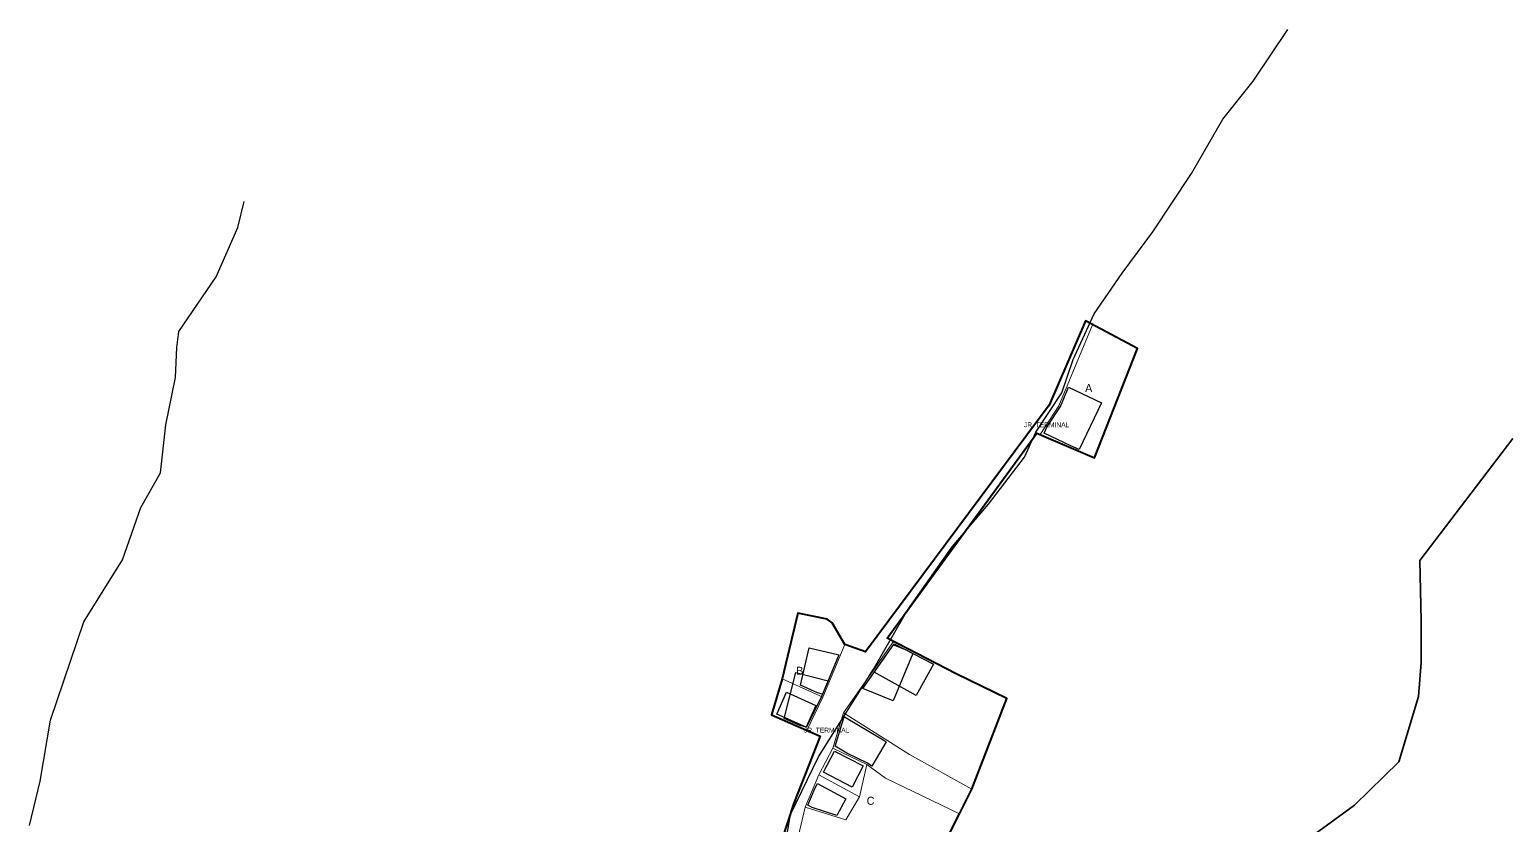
# Model space of a CAD drawing. Header units: metres. Extents: x 425183 to 426000, y 8434421 to 8436790.
# Drawn here: x 425297.4 to 425644.3, y 8436521.9 to 8436708.3 of the extents above; entities that cross this region are included whole.
import ezdxf
from ezdxf.enums import TextEntityAlignment as Align

# ---------------------------------------------------------------- set-up
doc = ezdxf.new("R2010")
doc.units = ezdxf.units.M
for name, color, linetype, lineweight in [('01_RIOS_Y_CUENCAS', 140, 'Continuous', 35), ('02_CALLES_Y_VIAS', 7, 'Continuous', 25), ('03_MANZANAS_ROTULOS', 6, 'Continuous', 35), ('04_LOTES_PREDIALES', 7, 'Continuous', 15), ('06_HUELLAS_CASAS_COMPLEMENTO', 4, 'Continuous', 25), ('07_EQUIPAMIENTOS', 3, 'Continuous', 40)]:
    doc.layers.add(name, color=color, linetype=linetype, lineweight=lineweight)
doc.layers.add('08_TOPONIMIA_ROTULOS', color=7, linetype='Continuous')

msp = doc.modelspace()

# ---------------------------------------------------------------- linework, layer by layer
at = {"layer": '01_RIOS_Y_CUENCAS'}
msp.add_lwpolyline([(425598.55, 8436519.93), (425607.75, 8436526.68), (425618.18, 8436536.8), (425622.78, 8436552.13), (425623.39, 8436560.1), (425623.39, 8436569.91), (425623.08, 8436584.01), (425644.85, 8436612.52)], dxfattribs=at)
at = {"layer": '02_CALLES_Y_VIAS'}
for points in [[(425473.33, 8436510.72), (425475.63, 8436524.51), (425482.22, 8436538), (425495.1, 8436558.55), (425503.07, 8436572.34), (425513.5, 8436587.21), (425522.08, 8436597.18), (425530.51, 8436608.21), (425533.12, 8436614.04), (425539.25, 8436623.24), (425541.86, 8436631.05), (425546.76, 8436641.78), (425553.35, 8436651.29), (425560.56, 8436660.95), (425569.6, 8436674.59), (425576.96, 8436687.31), (425584.01, 8436696.2), (425592.14, 8436708.31)], [(425297.43, 8436521.91), (425299.88, 8436532.33), (425302.33, 8436546.59), (425310.15, 8436569.58), (425319.2, 8436584.15), (425323.49, 8436596.41), (425328.09, 8436604.53), (425329.31, 8436615.72), (425331.61, 8436626.84), (425331.92, 8436633.89), (425332.38, 8436637.57), (425341.12, 8436650.44), (425346.18, 8436661.94), (425347.71, 8436668.07)]]:
    msp.add_lwpolyline(points, dxfattribs=at)
at = {"layer": '04_LOTES_PREDIALES'}
for points in [[(425556.96, 8436633.63), (425546.44, 8436639.2), (425538.54, 8436620.23), (425534.14, 8436613.49), (425546.86, 8436608), (425556.96, 8436633.63)], [(425546.44, 8436639.2), (425556.96, 8436633.63), (425546.86, 8436608), (425534.14, 8436613.49), (425538.54, 8436620.23), (425546.44, 8436639.2)], [(425477.37, 8436571.68), (425484.27, 8436570.27), (425485.45, 8436569.41), (425488.42, 8436564.32), (425483.26, 8436551.95), (425479.47, 8436544.18), (425471.19, 8436547.82), (425473.74, 8436556.25), (425477.37, 8436571.68)], [(425488.42, 8436564.32), (425485.45, 8436569.41), (425484.27, 8436570.27), (425477.37, 8436571.68), (425473.74, 8436556.25), (425483.26, 8436551.95), (425488.42, 8436564.32)], [(425499.8, 8436564.99), (425514.48, 8436557.45), (425526.34, 8436551.65), (425518.16, 8436530.42), (425515.25, 8436524.61), (425496.07, 8436486.35), (425471.19, 8436495.34), (425472.9, 8436500.2), (425475.03, 8436508.94), (425479.06, 8436526.23), (425482.31, 8436533.81), (425485.54, 8436540.03), (425488.08, 8436548.29), (425499.8, 8436564.99)], [(425526.34, 8436551.65), (425514.48, 8436557.45), (425499.8, 8436564.99), (425488.08, 8436548.29), (425503.52, 8436538.56), (425518.16, 8436530.42), (425526.34, 8436551.65)], [(425483.26, 8436551.95), (425473.74, 8436556.25), (425471.19, 8436547.82), (425479.47, 8436544.18), (425483.26, 8436551.95)], [(425488.08, 8436548.29), (425485.54, 8436540.03), (425493.51, 8436536.19), (425497.88, 8436533.01), (425515.25, 8436524.61), (425518.16, 8436530.42), (425503.52, 8436538.56), (425488.08, 8436548.29)], [(425493.51, 8436536.19), (425485.54, 8436540.03), (425482.31, 8436533.81), (425491.79, 8436528.63), (425493.51, 8436536.19)], [(425475.03, 8436508.94), (425482.24, 8436507.52), (425479.78, 8436498.08), (425472.9, 8436500.2), (425471.19, 8436495.34), (425496.07, 8436486.35), (425515.25, 8436524.61), (425497.88, 8436533.01), (425493.51, 8436536.19), (425491.79, 8436528.63), (425488.59, 8436523.2), (425479.06, 8436526.23), (425475.03, 8436508.94)], [(425482.31, 8436533.81), (425479.06, 8436526.23), (425488.59, 8436523.2), (425491.79, 8436528.63), (425482.31, 8436533.81)]]:
    msp.add_lwpolyline(points, close=True, dxfattribs=at)
at = {"layer": '06_HUELLAS_CASAS_COMPLEMENTO'}
for points in [[(425541.34, 8436610.82), (425535.07, 8436613.82), (425535.73, 8436615.19), (425538.9, 8436620.04), (425540.79, 8436624.59), (425548.48, 8436620.91), (425543.25, 8436609.99), (425541.34, 8436610.82)], [(425541.34, 8436610.82), (425535.07, 8436613.82), (425535.73, 8436615.19), (425538.9, 8436620.04), (425540.79, 8436624.59), (425548.48, 8436620.91), (425543.25, 8436609.99), (425541.34, 8436610.82)], [(425483.14, 8436552.7), (425481.96, 8436552.98), (425477.99, 8436554.77), (425480.04, 8436563.52), (425486.97, 8436561.89), (425483.14, 8436552.7)], [(425504.29, 8436562.23), (425499.74, 8436551.09), (425492.59, 8436554.02), (425499.77, 8436564.25), (425502.73, 8436563.04), (425504.29, 8436562.23)], [(425499.93, 8436564.47), (425509.17, 8436559.73), (425505.07, 8436552.34), (425495.24, 8436557.8), (425499.93, 8436564.47)], [(425482.9, 8436552.12), (425479.39, 8436544.92), (425477.9, 8436545.31), (425474.15, 8436546.96), (425476.95, 8436557.77), (425484.45, 8436555.83), (425482.9, 8436552.12)], [(425472.46, 8436548.02), (425474.75, 8436553.1), (425481.62, 8436550.01), (425479.33, 8436544.92), (425472.46, 8436548.02)], [(425498.1, 8436541.5), (425494.71, 8436535.81), (425493.72, 8436536.53), (425488.82, 8436538.89), (425486.1, 8436540.5), (425488.08, 8436546.91), (425488.33, 8436547.33), (425497.38, 8436541.95), (425498.1, 8436541.5)], [(425483.39, 8436534.38), (425485.96, 8436539.33), (425492.65, 8436535.85), (425490.07, 8436530.9), (425483.39, 8436534.38)], [(425480.71, 8436526.13), (425479.69, 8436526.68), (425481.43, 8436530.75), (425482, 8436531.78), (425488.6, 8436528.17), (425486.48, 8436524.29), (425480.71, 8436526.13)]]:
    msp.add_lwpolyline(points, close=True, dxfattribs=at)
at = {"layer": '07_EQUIPAMIENTOS'}
msp.add_lwpolyline([(425496.07, 8436486.35), (425515.25, 8436524.61), (425518.16, 8436530.42), (425526.34, 8436551.65), (425514.48, 8436557.45), (425498.3, 8436565.76), (425533.39, 8436613.81), (425546.86, 8436608), (425556.96, 8436633.63), (425544.74, 8436640.1), (425544.74, 8436640.1), (425536.24, 8436620.36), (425493.26, 8436562.55), (425488.42, 8436564.32), (425485.45, 8436569.41), (425484.27, 8436570.27), (425477.37, 8436571.68), (425473.74, 8436556.25), (425471.19, 8436547.82), (425482.59, 8436542.81), (425476.48, 8436527.18), (425466.03, 8436495.43)], dxfattribs=at)

# ---------------------------------------------------------------- texts
at = {"layer": '03_MANZANAS_ROTULOS'}
for s, p in [('A', (425545.52, 8436624.37)), ('B', (425477.85, 8436558.14)), ('C', (425494.42, 8436527.7))]:
    msp.add_text(s, height=1.88, dxfattribs=at).set_placement(p, align=Align.MIDDLE_CENTER)
at = {"layer": '08_TOPONIMIA_ROTULOS'}
for p in [(425535.66, 8436615.76), (425484.13, 8436544.25)]:
    msp.add_text('JR. TERMINAL', height=1.125, dxfattribs=at).set_placement(p, align=Align.MIDDLE_CENTER)

doc.saveas('drawing.dxf')
